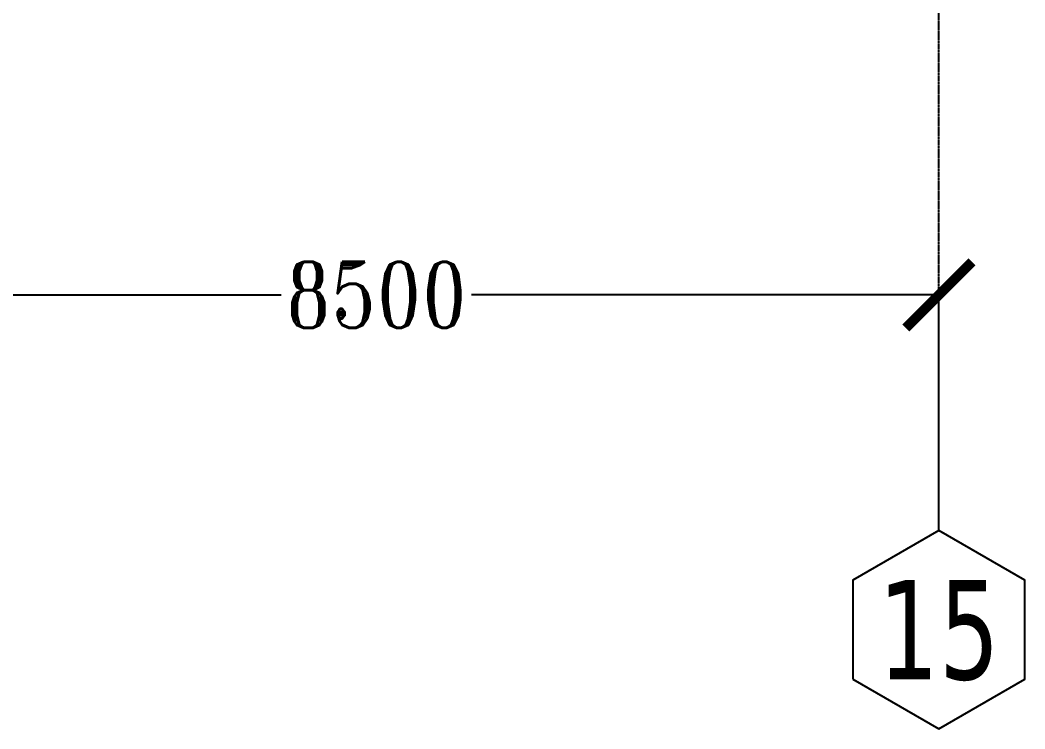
# Model space of a CAD drawing. Header units: millimetres. Extents: x -6598 to 74598, y -11659 to 33736.
# Drawn here: x 61059 to 68650, y -7280 to -1924 of the extents above; entities that cross this region are included whole.
import ezdxf
from ezdxf.enums import TextEntityAlignment as Align

# ---------------------------------------------------------------- set-up
doc = ezdxf.new("R2010")
doc.units = ezdxf.units.MM
doc.header["$LTSCALE"] = 0.95
doc.linetypes.add('DXK_LINE_DOT3', pattern=[5.9187, 2.979, -0.9799, 0.9799, -0.9799])
for name, color, linetype in [('COTAS', 8, 'Continuous'), ('HCB-EJES', 1, 'Continuous'), ('HCB-ROTULOS', 2, 'Continuous')]:
    doc.layers.add(name, color=color, linetype=linetype)
doc.styles.add('ROMANT', font='romant.shx', dxfattribs={"width": 0.8})
doc.styles.add('VERDANA', font='verdana.ttf')
doc.dimstyles.new('1.125', dxfattribs={"dimscale": 0, "dimtxt": 500, "dimasz": 500, "dimexe": 4, "dimexo": 4, "dimgap": 15, "dimtad": 0, "dimdec": 0, "dimzin": 4, "dimdsep": 46, "dimtxsty": 'ROMANT', "dimblk": 'ARCHTICK', "dimcen": -10, "dimclrd": 256, "dimclrt": 3, "dimadec": 0, "dimazin": 0, "dimtfac": 1, "dimtdec": 0, "dimtix": 1, "dimtmove": 0, "dimatfit": 0, "dimldrblk": 'OBLIQUE', "dimfxl": 0.05, "dimtolj": 1, "dimtzin": 0, "dimarcsym": 0})

# ---------------------------------------------------------------- blocks, each defined once
blk = doc.blocks.new('_ArchTick')
at = {"color": 0, "linetype": 'ByBlock', "const_width": 0.15}
blk.add_lwpolyline([(-0.5, -0.5), (0.5, 0.5)], dxfattribs=at)
blk = doc.blocks.new('*D60')
at = {"layer": 'COTAS', "color": 0, "lineweight": -2, "transparency": 16777216}
for p, q in [((59500.1, -5776.2), (59500.1, -3996)), ((68000.1, -5776.2), (68000.1, -3996))]:
    blk.add_line(p, q, dxfattribs=at)
at = {"layer": 'COTAS', "lineweight": -2, "transparency": 16777216}
for p, q in [((59500.1, -4000), (63030.3, -4000)), ((68000.1, -4000), (64469.8, -4000))]:
    blk.add_line(p, q, dxfattribs=at)
at = {"layer": 'Defpoints', "color": 0, "transparency": 16777216}
for p in [(68000.1, -4000), (59500.1, -5780.2), (68000.1, -5780.2)]:
    blk.add_point(p, dxfattribs=at)
at = {"layer": 'COTAS', "lineweight": -2, "transparency": 16777216, "xscale": 500, "yscale": 500, "zscale": 500, "rotation": 180}
blk.add_blockref('_ArchTick', (59500.1, -4000), dxfattribs=at)
at = {"layer": 'COTAS', "lineweight": -2, "transparency": 16777216, "xscale": 500, "yscale": 500, "zscale": 500}
blk.add_blockref('_ArchTick', (68000.1, -4000), dxfattribs=at)
at = {"layer": 'COTAS', "color": 3, "transparency": 16777216, "insert": (63750.1, -4000), "char_height": 500, "attachment_point": 5, "style": 'ROMANT'}
blk.add_mtext('\\A1;8500', dxfattribs=at)
blk = doc.blocks.new('_Oblique')
at = {"color": 0, "linetype": 'ByBlock', "lineweight": -2}
blk.add_line((-0.5, -0.5), (0.5, 0.5), dxfattribs=at)

msp = doc.modelspace()

# ---------------------------------------------------------------- linework, layer by layer
at = {"layer": 'HCB-EJES', "linetype": 'DXK_LINE_DOT3'}
msp.add_line((68000.1, -5780.2), (68000.1, 31280.5), dxfattribs=at)
at = {"layer": 'HCB-ROTULOS'}
msp.add_lwpolyline([(67350.6, -6905.2), (68000.1, -7280.2), (68649.6, -6905.2), (68649.6, -6155.2), (68000.1, -5780.2), (67350.6, -6155.2)], close=True, dxfattribs=at)

# ---------------------------------------------------------------- texts
at = {"layer": 'HCB-ROTULOS', "color": 4, "style": 'VERDANA', "width": 0.7}
msp.add_text('15', height=750, dxfattribs=at).set_placement((68000.1, -6530.2), align=Align.MIDDLE_CENTER)

# ---------------------------------------------------------------- dimensions: what is measured, and where the dimension line sits
at = {"layer": 'COTAS'}
dim = msp.add_linear_dim(base=(68000.1, -4000), p1=(59500.1, -5780.2), p2=(68000.1, -5780.2), angle=180, dimstyle='1.125', override={"dimscale": 1}, dxfattribs=at)
dim.commit()
dim.dimension.update_dxf_attribs({"geometry": '*D60', "text_midpoint": (63750.1, -4000)})

doc.saveas('drawing.dxf')
